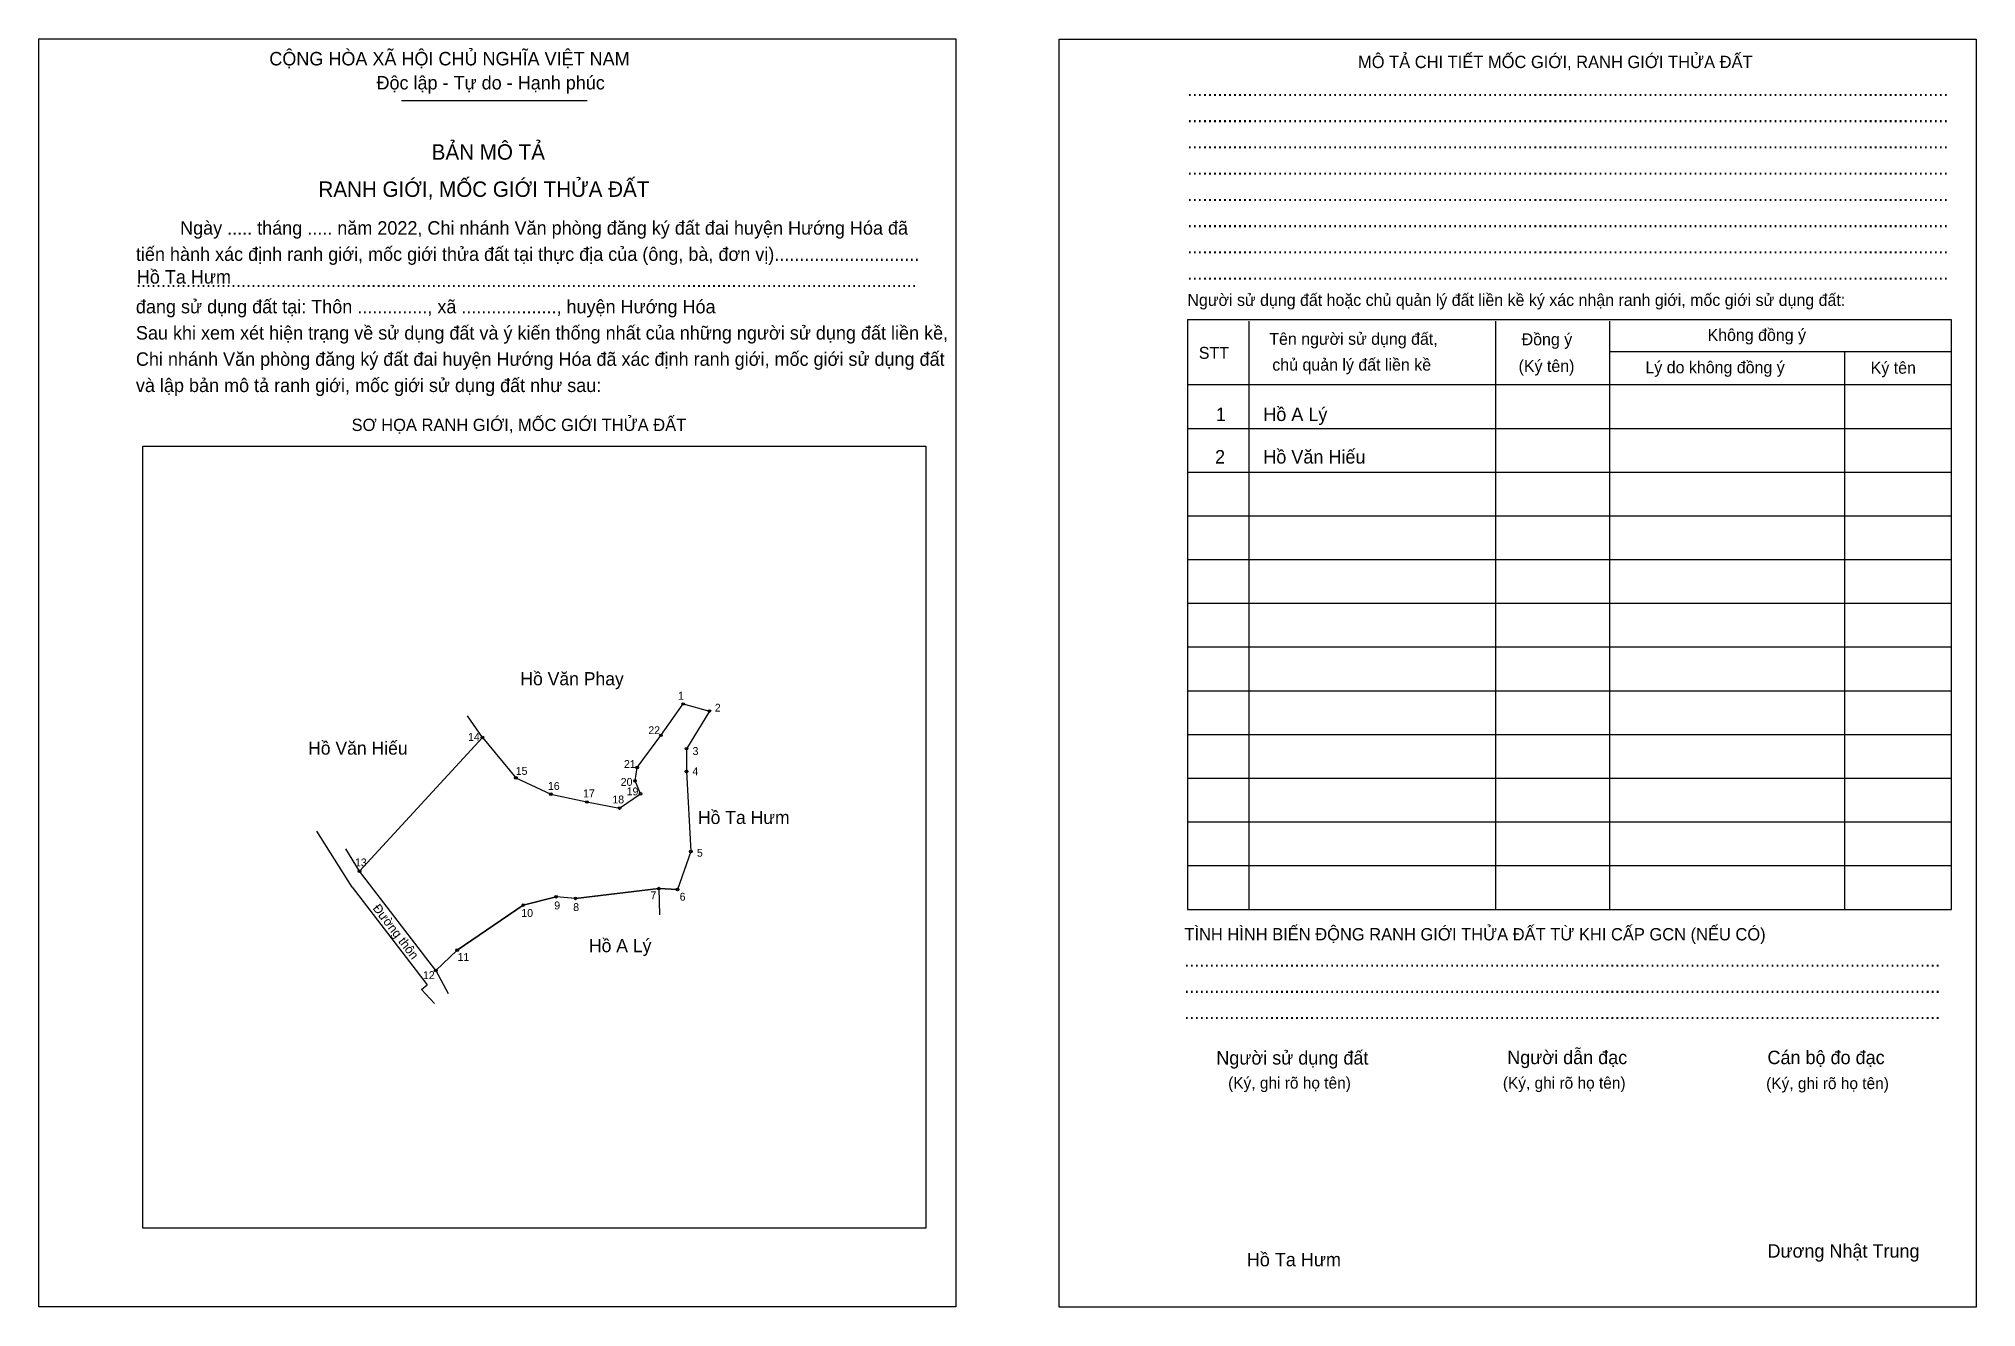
# Model space of a CAD drawing. Extents: x 547298 to 548043, y 1838631 to 1839119.
import ezdxf

# ---------------------------------------------------------------- set-up
doc = ezdxf.new("R2010")
doc.units = 0
for name, color, linetype in [('Level 1', 7, 'Continuous'), ('Level 10', 7, 'Continuous'), ('Level 11', 7, 'Continuous'), ('Level 2', 7, 'Continuous'), ('Level 25', 7, 'Continuous'), ('Level 27', 7, 'Continuous'), ('Level 36', 7, 'Continuous'), ('Level 52', 7, 'Continuous'), ('Level 55', 7, 'Continuous'), ('Level 6', 7, 'Continuous'), ('Level 9', 7, 'Continuous')]:
    doc.layers.add(name, color=color, linetype=linetype)

msp = doc.modelspace()

# ---------------------------------------------------------------- linework, layer by layer
at = {"layer": 'Level 1'}
for p, q in [((547298.19, 1839118.66), (547298.19, 1839118.66)), ((547690.34, 1839118.49), (547690.34, 1839118.49)), ((547437.66, 1839094.95), (547508.94, 1839094.95)), ((547763.2, 1839010.06), (547763.2, 1838783.95)), ((547858.02, 1839010.06), (547858.02, 1838783.95)), ((547901.9, 1839010.06), (547901.9, 1838783.95)), ((547901.9, 1838998.46), (548033.36, 1838998.46)), ((547992.17, 1838998.46), (547992.17, 1838783.95)), ((547739.67, 1838985.68), (548033.36, 1838985.68)), ((547739.67, 1838968.87), (548033.36, 1838968.87)), ((547338.21, 1838961.98), (547338.21, 1838961.98)), ((547739.67, 1838952.06), (548033.36, 1838952.06)), ((547739.67, 1838935.25), (548033.36, 1838935.25)), ((547739.67, 1838918.44), (548033.36, 1838918.44)), ((547739.67, 1838901.63), (548033.36, 1838901.63)), ((547739.67, 1838884.81), (548033.36, 1838884.81)), ((547739.67, 1838868), (548033.36, 1838868)), ((547739.67, 1838851.19), (548033.36, 1838851.19)), ((547739.67, 1838834.38), (548033.36, 1838834.38)), ((547739.67, 1838817.57), (548033.36, 1838817.57)), ((547739.67, 1838800.76), (548033.36, 1838800.76)), ((547639.14, 1838661.39), (547639.14, 1838661.39)), ((547650.67, 1838631.13), (547650.67, 1838631.13)), ((548042.82, 1838630.96), (548042.82, 1838630.96))]:
    msp.add_line(p, q, dxfattribs=at)
for points in [[(548033.36, 1839010.56), (547739.67, 1839010.56), (547739.67, 1838783.95), (548033.36, 1838783.95)], [(547338.21, 1838961.98), (547639.14, 1838961.98), (547639.14, 1838661.39), (547338.21, 1838661.39)]]:
    msp.add_lwpolyline(points, close=True, dxfattribs=at)
at = {"layer": 'Level 10'}
for p, q in [((547418.61, 1838792.45), (547405.07, 1838814.05)), ((547418.59, 1838792.49), (547447.48, 1838754.98)), ((547445.33, 1838753.07), (547447.48, 1838754.98)), ((547450.32, 1838747.7), (547445.33, 1838753.07))]:
    msp.add_line(p, q, dxfattribs=at)
msp.add_lwpolyline([(547450.83, 1838760.47), (547421.43, 1838798.64), (547468.69, 1838849.98), (547481.53, 1838834.51), (547494.97, 1838828.2), (547508.86, 1838825.22), (547521.44, 1838822.89), (547529.51, 1838828.35), (547527.35, 1838833.36), (547528.16, 1838838.51), (547537.32, 1838850.84), (547545.86, 1838862.9), (547555.92, 1838860.2), (547547.17, 1838845.72), (547547.1, 1838836.96), (547548.77, 1838806.17), (547543.65, 1838791.6), (547536.52, 1838791.91), (547504.52, 1838788.17), (547497.06, 1838788.8), (547484.42, 1838785.6), (547459.02, 1838768.26)], close=True, dxfattribs=at)
at = {"layer": 'Level 11'}
for centre in [(547545.86, 1838862.9), (547555.92, 1838860.2), (547468.69, 1838849.98), (547537.32, 1838850.84), (547547.17, 1838845.72), (547528.16, 1838838.51), (547481.53, 1838834.51), (547527.35, 1838833.36), (547547.1, 1838836.96), (547494.97, 1838828.2), (547508.86, 1838825.22), (547521.44, 1838822.89), (547529.51, 1838828.35), (547548.77, 1838806.17), (547421.43, 1838798.64), (547484.42, 1838785.6), (547497.06, 1838788.8), (547504.52, 1838788.17), (547536.52, 1838791.91), (547543.65, 1838791.6), (547459.02, 1838768.26), (547450.83, 1838760.47), (547450.83, 1838760.47)]:
    msp.add_circle(centre, 0.504, dxfattribs=at)
at = {"layer": 'Level 2'}
for points in [[(547298.19, 1839118.66), (547650.67, 1839118.66), (547650.67, 1838631.13), (547298.19, 1838631.13)], [(547690.34, 1839118.49), (548042.83, 1839118.49), (548042.83, 1838630.96), (547690.34, 1838630.96)]]:
    msp.add_lwpolyline(points, close=True, dxfattribs=at)
at = {"layer": 'Level 25'}
for p, q in [((547450.83, 1838760.47), (547421.43, 1838798.64)), ((547459.02, 1838768.26), (547484.42, 1838785.6)), ((547484.42, 1838785.6), (547497.06, 1838788.8)), ((547504.52, 1838788.17), (547536.52, 1838791.91)), ((547536.52, 1838791.91), (547543.65, 1838791.6))]:
    msp.add_line(p, q, dxfattribs=at)
at = {"layer": 'Level 27'}
for p, q in [((547468.69, 1838849.98), (547463.02, 1838858.32)), ((547421.43, 1838798.64), (547416.15, 1838807.23)), ((547536.52, 1838791.91), (547536.81, 1838781.83)), ((547450.83, 1838760.47), (547455.59, 1838751.58))]:
    msp.add_line(p, q, dxfattribs=at)

# ---------------------------------------------------------------- texts
at = {"layer": 'Level 1'}
for s, height, p in [('CỘNG HÒA XÃ HỘI CHỦ NGHĨA VIỆT NAM', 5.1776, (547386.8, 1839108.4)), ('MÔ TẢ CHI TIẾT MỐC GIỚI, RANH GIỚI THỬA ĐẤT', 4.7338, (547805.22, 1839107.38)), ('Độc lập - Tự do - Hạnh phúc', 5.1776, (547427.99, 1839099.16)), ('........................................................................................................................................................', 5.17757, (547739.67, 1839096.64)), ('........................................................................................................................................................', 5.17757, (547739.67, 1839086.55)), ('BẢN MÔ TẢ', 5.918, (547449.21, 1839072.16)), ('........................................................................................................................................................', 5.17757, (547739.67, 1839076.46)), ('RANH GIỚI, MỐC GIỚI THỬA ĐẤT', 5.9179, (547405.69, 1839057.87)), ('........................................................................................................................................................', 5.17757, (547739.67, 1839066.38)), ('........................................................................................................................................................', 5.17757, (547739.67, 1839056.29)), ('Ngày ..... tháng ..... năm 2022, Chi nhánh Văn phòng đăng ký đất đai huyện Hướng Hóa đã', 5.1776, (547352.51, 1839043.34)), ('........................................................................................................................................................', 5.17757, (547739.67, 1839046.2)), ('tiến hành xác định ranh giới, mốc giới thửa đất tại thực địa của (ông, bà, đơn vị).............................', 5.17757, (547335.53, 1839033.26)), ('........................................................................................................................................................', 5.17757, (547739.67, 1839036.12)), ('............................................................................................................................................................', 5.17757, (547335.53, 1839023.17)), ('........................................................................................................................................................', 5.17757, (547739.67, 1839026.03)), ('đang sử dụng đất tại: Thôn .............., xã ..................., huyện Hướng Hóa', 5.1776, (547335.53, 1839013.08)), ('Người sử dụng đất hoặc chủ quản lý đất liền kề ký xác nhận ranh giới, mốc giới sử dụng đất:', 4.5863, (547739.67, 1839015.94)), ('Sau khi xem xét hiện trạng về sử dụng đất và ý kiến thống nhất của những người sử dụng đất liền kề,', 5.1776, (547335.53, 1839003)), ('Tên người sử dụng đất,', 4.5863, (547771.11, 1839000.98)), ('Đồng ý', 4.586, (547868.11, 1839000.81)), ('Không đồng ý', 4.5863, (547939.55, 1839002.49)), ('Chi nhánh Văn phòng đăng ký đất đai huyện Hướng Hóa đã xác định ranh giới, mốc giới sử dụng đất', 5.1776, (547335.53, 1838992.91)), ('STT', 4.586, (547744.04, 1838995.6)), ('chủ quản lý đất liền kề', 4.5863, (547772.28, 1838991.06)), ('(Ký tên)', 4.586, (547866.93, 1838990.56)), ('Lý do không đồng ý', 4.5863, (547915.68, 1838990.05)), ('Ký tên', 4.586, (548002.26, 1838989.88)), ('và lập bản mô tả ranh giới, mốc giới sử dụng đất như sau:', 5.1776, (547335.53, 1838982.82)), ('SƠ HỌA RANH GIỚI, MỐC GIỚI THỬA ĐẤT', 4.7338, (547418.42, 1838967.85)), ('TÌNH HÌNH BIẾN ĐỘNG RANH GIỚI THỬA ĐẤT TỪ KHI CẤP GCN (NẾU CÓ)', 4.7338, (547738.49, 1838772.01)), ('.......................................................................................................................................................', 5.17757, (547738.49, 1838761.92)), ('.......................................................................................................................................................', 5.17757, (547738.49, 1838751.84)), ('.......................................................................................................................................................', 5.17757, (547738.49, 1838741.75)), ('Người sử dụng đất', 5.1776, (547750.76, 1838724.27)), ('Người dẫn đạc', 5.1776, (547862.56, 1838724.43)), ('Cán bộ đo đạc', 5.1776, (547962.59, 1838724.43)), ('(Ký, ghi rõ họ tên)', 4.4382, (547755.3, 1838715.02)), ('(Ký, ghi rõ họ tên)', 4.4382, (547860.88, 1838715.02)), ('(Ký, ghi rõ họ tên)', 4.4382, (547962.08, 1838714.85)), ('Dương Nhật Trung', 5.1776, (547962.59, 1838650.04))]:
    msp.add_text(s, height=height, dxfattribs=at).set_placement(p)
at = {"layer": 'Level 10'}
msp.add_text('Đường thôn', height=3.5, rotation=307.60327, dxfattribs=at).set_placement((547426.36, 1838784.31))
at = {"layer": 'Level 36'}
for s, height, p in [('Hồ Văn Phay', 5.0434, (547483.28, 1838870.09)), ('Hồ Văn Hiếu', 5.0434, (547401.71, 1838843.42)), ('Hồ Ta Hưm', 5.043, (547551.54, 1838816.76)), ('Hồ A Lý', 5.043, (547509.65, 1838767.48))]:
    msp.add_text(s, height=height, dxfattribs=at).set_placement(p)
at = {"layer": 'Level 52'}
for s, height, p in [('1', 5.18, (547750.58, 1838971.69)), ('Hồ A Lý', 5.178, (547768.82, 1838971.69)), ('2', 5.18, (547750.27, 1838955.34)), ('Hồ Văn Hiếu', 5.1776, (547768.82, 1838955.34))]:
    msp.add_text(s, height=height, dxfattribs=at).set_placement(p)
at = {"layer": 'Level 55'}
for s, p in [('1', (547545.77, 1838862.9)), ('2', (547555.81, 1838860.2)), ('14', (547468.45, 1838849.98)), ('22', (547537.08, 1838850.84)), ('3', (547547.07, 1838845.72)), ('21', (547527.94, 1838838.51)), ('15', (547481.3, 1838834.51)), ('20', (547527.11, 1838833.36)), ('4', (547546.98, 1838836.96)), ('16', (547494.73, 1838828.2)), ('17', (547508.62, 1838825.22)), ('18', (547521.21, 1838822.89)), ('19', (547529.27, 1838828.35)), ('5', (547548.66, 1838806.17)), ('13', (547421.2, 1838798.64)), ('10', (547484.18, 1838785.6)), ('9', (547496.95, 1838788.8)), ('8', (547504.41, 1838788.17)), ('7', (547536.41, 1838791.91)), ('6', (547543.54, 1838791.6)), ('11', (547458.8, 1838768.26)), ('12', (547450.59, 1838760.47))]:
    msp.add_text(s, height=0.336, dxfattribs=at).set_placement(p)
at = {"layer": 'Level 6'}
for p in [(547335.88, 1839024.52), (547762.48, 1838646.71)]:
    msp.add_text('Hồ Ta Hưm', height=5.178, dxfattribs=at).set_placement(p)
at = {"layer": 'Level 9'}
for s, height, p in [('1', 3.03, (547543.88, 1838864.55)), ('2', 3.03, (547558.01, 1838859.94)), ('22', 3.026, (547532.46, 1838851.3)), ('14', 3.026, (547463.18, 1838848.71)), ('3', 3.03, (547549.47, 1838843.29)), ('15', 3.026, (547481.5, 1838835.66)), ('21', 3.026, (547523.1, 1838838.3)), ('4', 3.03, (547549.42, 1838835.52)), ('16', 3.026, (547493.89, 1838829.87)), ('20', 3.026, (547521.86, 1838831.43)), ('19', 3.026, (547524.14, 1838827.78)), ('17', 3.026, (547507.38, 1838827)), ('18', 3.026, (547518.65, 1838824.67)), ('13', 3.026, (547419.7, 1838800.47)), ('5', 3.03, (547551.13, 1838804.18)), ('9', 3.03, (547496.31, 1838783.94)), ('8', 3.03, (547503.58, 1838783.3)), ('7', 3.03, (547533.3, 1838787.85)), ('6', 3.03, (547544.5, 1838787.3)), ('10', 3.026, (547483.65, 1838781.02)), ('11', 3.026, (547459.17, 1838764.13)), ('12', 3.026, (547445.86, 1838757.13))]:
    msp.add_text(s, height=height, dxfattribs=at).set_placement(p)

doc.saveas('drawing.dxf')
